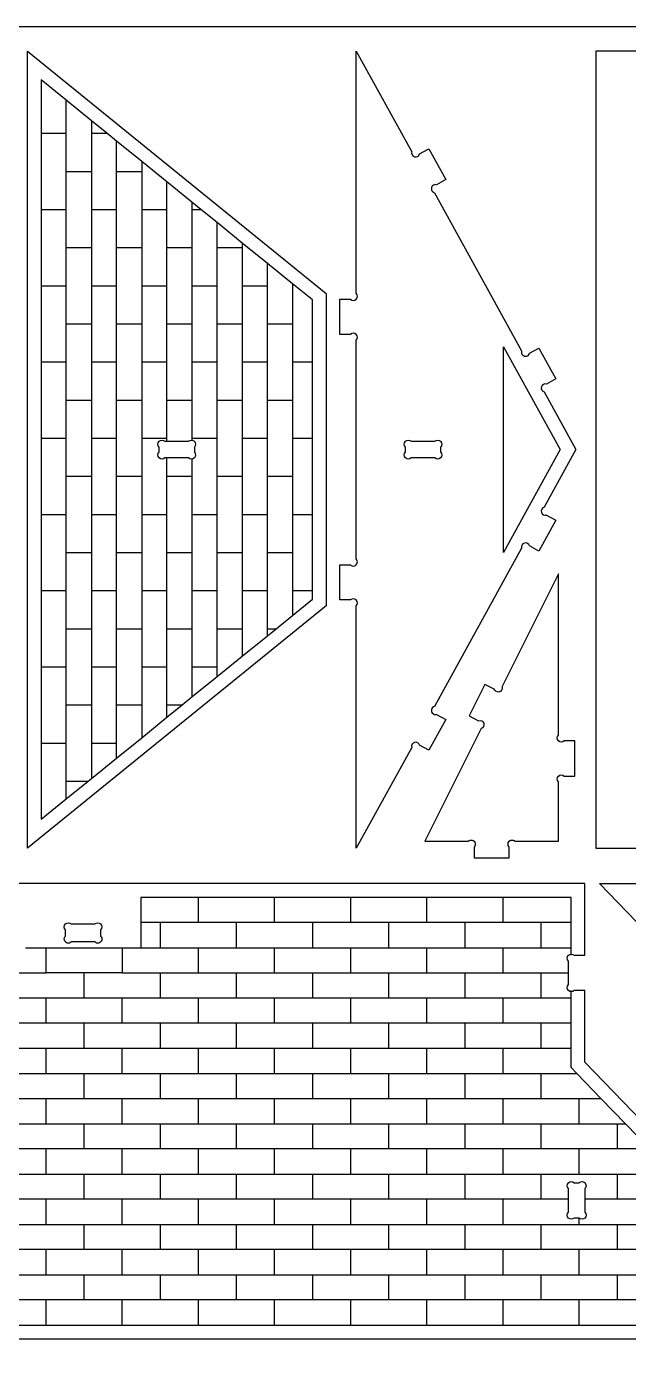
# Model space of a CAD drawing. Extents: x -49 to 501, y -237 to 158.
# Drawn here: x 113.4 to 223.1, y -82.7 to 157.8 of the extents above; entities that cross this region are included whole.
import ezdxf

# ---------------------------------------------------------------- set-up
doc = ezdxf.new("R2010")
doc.units = 0
doc.header["$MEASUREMENT"] = 0
doc.layers.get('0').update_dxf_attribs({"linetype": 'CONTINUOUS'})
doc.layers.add('ENGRAVING', color=1, linetype='CONTINUOUS')

msp = doc.modelspace()

# ---------------------------------------------------------------- linework, layer by layer
for points in [[(-49.36, -237.19), (-49.36, 157.77), (501.15, 157.77), (501.15, -237.19)], [(113.56, 8.1), (113.56, 153.28), (168.01, 109.14), (168.01, 52.23)], [(217.19, 8.1), (497.54, 8.1), (497.54, 153.28), (217.19, 153.28)]]:
    msp.add_lwpolyline(points, close=True)
for points in [[(186.76, 25.91), (185.06, 26.85, 1), (183.62, 26.43), (173.5, 8.1), (173.5, 52.23, 1), (172.44, 53.29), (170.5, 53.29), (170.5, 59.69), (172.44, 59.69, 1), (173.5, 60.76), (173.5, 100.62, 1), (172.44, 101.68), (170.5, 101.68), (170.5, 108.09), (172.44, 108.09, 1), (173.5, 109.15), (173.5, 153.28), (183.62, 134.95, 1), (185.06, 134.53), (186.76, 135.47), (189.85, 129.86), (188.15, 128.92, 1), (187.74, 127.48), (203.64, 98.65, 1), (205.08, 98.23), (206.78, 99.17), (209.88, 93.56), (208.18, 92.62, 1), (207.76, 91.18), (213.55, 80.69), (207.76, 70.19, 1), (208.18, 68.75), (209.88, 67.82), (206.78, 62.2), (205.08, 63.14, 1), (203.64, 62.72), (187.74, 33.9, 1), (188.15, 32.46), (189.85, 31.52)], [(143.99, 81.13), (143.99, 80.25, -1), (142.93, 79.19), (138.98, 79.19), (138.64, 79.19, -1), (137.58, 80.25), (137.58, 81.13, -1), (138.64, 82.19), (138.98, 82.19), (142.93, 82.19, -1)], [(183.53, 82.19), (187.82, 82.19, -1), (188.88, 81.13), (188.88, 80.25, -1), (187.82, 79.19), (183.53, 79.19, -1), (182.47, 80.25), (182.47, 81.13, -1)], [(194.06, 32.17), (195.79, 31.3, -1), (196.26, 29.88), (186, 9.35), (193.91, 9.35, -1), (194.97, 8.29), (194.97, 6.35), (201.38, 6.35), (201.38, 8.29, -1), (202.44, 9.35), (210.35, 9.35), (210.35, 20.16, -1), (211.41, 21.22), (213.35, 21.22), (213.35, 27.62), (211.41, 27.62, -1), (210.35, 28.69), (210.35, 58.05), (200.08, 37.51, -1), (198.66, 37.04), (196.92, 37.9)], [(-16.47, -81.29), (263.88, -81.29), (215.18, -30.89), (215.18, -17.84), (213.24, -17.84, -1), (212.18, -16.78), (212.18, -12.49, -1), (213.24, -11.43), (215.18, -11.43), (215.18, 1.62), (32.23, 1.62), (32.23, -11.43), (34.17, -11.43, -1), (35.23, -12.49), (35.23, -16.78, -1), (34.17, -17.84), (32.23, -17.84), (32.23, -30.89)], [(266.52, -81.28), (266.52, -68.24), (268.46, -68.24, 1), (269.52, -67.18), (269.52, -62.89, 1), (268.46, -61.83), (266.52, -61.83), (266.52, -48.78), (217.82, 1.62), (498.17, 1.62), (449.48, -48.78), (449.48, -61.83), (447.54, -61.83, 1), (446.48, -62.89), (446.48, -67.18, 1), (447.54, -68.24), (449.48, -68.24), (449.48, -81.28)], [(126.91, -6.78), (126.91, -7.94, -1), (125.85, -9), (121.56, -9, -1), (120.5, -7.94), (120.5, -6.78, -1), (121.56, -5.72), (125.85, -5.72, -1)], [(215.18, -55.88), (215.18, -58.23, -1), (214.12, -59.29), (213.24, -59.29, -1), (212.18, -58.23), (212.18, -55.88), (212.18, -53.94, -1), (213.24, -52.88), (214.12, -52.88, -1), (215.18, -53.94)]]:
    msp.add_lwpolyline(points, format="xyb", close=True)
at = {"layer": 'ENGRAVING'}
for points in [[(116.07, 148.03), (116.07, 138.3)], [(120.65, 144.31), (116.07, 148.03)], [(125.23, 140.6), (120.65, 144.31)], [(120.65, 131.36), (120.65, 138.3), (120.65, 144.31)], [(125.23, 140.6), (125.23, 138.3), (125.23, 131.36)], [(128.06, 138.3), (125.23, 140.6)], [(116.07, 138.3), (116.07, 124.42), (116.07, 110.54)], [(116.07, 138.3), (120.65, 138.3)], [(125.23, 138.3), (128.06, 138.3)], [(129.81, 136.88), (128.06, 138.3)], [(129.81, 131.36), (129.81, 136.88)], [(134.4, 133.17), (129.81, 136.88)], [(138.98, 129.46), (134.4, 133.17)], [(134.4, 133.17), (134.4, 131.36)], [(120.65, 131.36), (125.23, 131.36)], [(120.65, 124.42), (120.65, 131.36)], [(125.23, 124.42), (129.81, 124.42), (129.81, 131.36)], [(125.23, 131.36), (125.23, 124.42)], [(129.81, 131.36), (134.4, 131.36)], [(134.4, 131.36), (134.4, 124.42)], [(148.14, 122.03), (145.19, 124.42), (143.56, 125.74), (138.98, 129.46)], [(138.98, 124.42), (138.98, 129.46)], [(143.56, 125.74), (143.56, 124.42)], [(116.07, 124.42), (120.65, 124.42)], [(120.65, 117.48), (120.65, 124.42)], [(125.23, 124.42), (125.23, 117.48)], [(129.81, 117.48), (129.81, 124.42)], [(134.4, 124.42), (134.4, 117.48)], [(134.4, 124.42), (138.98, 124.42)], [(138.98, 117.48), (138.98, 124.42)], [(143.56, 124.42), (143.56, 117.48)], [(143.56, 124.42), (145.19, 124.42)], [(152.72, 118.31), (148.14, 122.03)], [(148.14, 117.48), (148.14, 122.03)], [(157.31, 114.6), (152.72, 118.31)], [(152.72, 118.31), (152.72, 117.48)], [(120.65, 110.54), (120.65, 117.48)], [(120.65, 117.48), (125.23, 117.48)], [(125.23, 117.48), (125.23, 110.54)], [(129.81, 110.54), (129.81, 117.48)], [(129.81, 117.48), (134.4, 117.48)], [(134.4, 117.48), (134.4, 110.54)], [(138.98, 117.48), (143.56, 117.48)], [(138.98, 110.54), (138.98, 117.48)], [(143.56, 117.48), (143.56, 110.54)], [(148.14, 117.48), (152.72, 117.48)], [(148.14, 110.54), (148.14, 117.48)], [(152.72, 117.48), (152.72, 110.54)], [(157.31, 103.59), (157.31, 110.54), (157.31, 114.6)], [(161.89, 110.88), (157.31, 114.6)], [(165.51, 107.95), (161.89, 110.88)], [(161.89, 110.88), (161.89, 103.59)], [(116.07, 110.54), (116.07, 96.65)], [(116.07, 110.54), (120.65, 110.54)], [(120.65, 103.59), (120.65, 110.54)], [(125.23, 110.54), (129.81, 110.54)], [(125.23, 110.54), (125.23, 103.59)], [(129.81, 96.65), (129.81, 103.59), (129.81, 110.54)], [(134.4, 110.54), (134.4, 103.59)], [(134.4, 110.54), (138.98, 110.54)], [(138.98, 103.59), (138.98, 110.54)], [(143.56, 110.54), (143.56, 103.59)], [(143.56, 110.54), (148.14, 110.54)], [(148.14, 103.59), (148.14, 110.54)], [(152.72, 110.54), (157.31, 110.54)], [(152.72, 110.54), (152.72, 103.59)], [(165.51, 55), (165.51, 68.88), (165.51, 82.77), (165.51, 96.65), (165.51, 107.95)], [(120.65, 96.65), (120.65, 103.59)], [(120.65, 103.59), (125.23, 103.59)], [(125.23, 103.59), (125.23, 96.65)], [(129.81, 103.59), (134.4, 103.59)], [(134.4, 103.59), (134.4, 96.65)], [(138.98, 103.59), (143.56, 103.59)], [(138.98, 96.65), (138.98, 103.59)], [(143.56, 103.59), (143.56, 96.65), (143.56, 89.71)], [(148.14, 89.71), (148.14, 96.65), (148.14, 103.59), (152.72, 103.59), (152.72, 96.65)], [(157.31, 103.59), (161.89, 103.59)], [(157.31, 96.65), (157.31, 103.59)], [(161.89, 103.59), (161.89, 96.65)], [(116.07, 96.65), (120.65, 96.65)], [(116.07, 96.65), (116.07, 82.77)], [(120.65, 89.71), (120.65, 96.65)], [(125.23, 96.65), (129.81, 96.65)], [(125.23, 96.65), (125.23, 89.71)], [(129.81, 82.77), (129.81, 89.71), (129.81, 96.65)], [(134.4, 96.65), (134.4, 89.71)], [(134.4, 96.65), (138.98, 96.65)], [(138.98, 89.71), (138.98, 96.65)], [(143.56, 96.65), (148.14, 96.65)], [(152.72, 96.65), (152.72, 89.71)], [(152.72, 96.65), (157.31, 96.65)], [(157.31, 89.71), (157.31, 96.65)], [(161.89, 96.65), (165.51, 96.65)], [(161.89, 96.65), (161.89, 89.71)], [(120.65, 75.83), (120.65, 82.77), (120.65, 89.71), (125.23, 89.71), (125.23, 82.77), (125.23, 75.83)], [(129.81, 89.71), (134.4, 89.71), (134.4, 82.77), (134.4, 75.83)], [(138.98, 82.77), (138.98, 89.71)], [(138.98, 89.71), (143.56, 89.71), (143.56, 82.77)], [(148.14, 82.77), (148.14, 89.71)], [(148.14, 89.71), (152.72, 89.71)], [(152.72, 89.71), (152.72, 82.77)], [(157.31, 82.77), (157.31, 89.71)], [(157.31, 89.71), (161.89, 89.71)], [(161.89, 89.71), (161.89, 82.77)], [(116.07, 82.77), (120.65, 82.77)], [(116.07, 82.77), (116.07, 68.88)], [(125.23, 82.77), (129.81, 82.77)], [(129.81, 75.83), (129.81, 82.77)], [(134.4, 82.77), (138.98, 82.77)], [(138.98, 82.19), (138.98, 82.77)], [(143.56, 82.77), (148.14, 82.77)], [(143.56, 82.77), (143.56, 82.4)], [(148.14, 75.83), (148.14, 82.77)], [(152.72, 82.77), (152.72, 75.83)], [(152.72, 82.77), (157.31, 82.77)], [(157.31, 75.83), (157.31, 82.77)], [(161.89, 82.77), (161.89, 75.83)], [(161.89, 82.77), (165.51, 82.77)], [(138.98, 75.83), (138.98, 79.19)], [(143.56, 78.97), (143.56, 75.83)], [(120.65, 61.94), (120.65, 68.88), (120.65, 75.83), (125.23, 75.83), (125.23, 68.88)], [(129.81, 75.83), (134.4, 75.83)], [(129.81, 68.88), (129.81, 75.83)], [(134.4, 75.83), (134.4, 68.88)], [(138.98, 75.83), (143.56, 75.83)], [(138.98, 68.88), (138.98, 75.83)], [(143.56, 75.83), (143.56, 68.88)], [(148.14, 75.83), (152.72, 75.83)], [(148.14, 68.88), (148.14, 75.83)], [(152.72, 75.83), (152.72, 68.88)], [(157.31, 68.88), (157.31, 75.83)], [(157.31, 75.83), (161.89, 75.83), (161.89, 68.88), (161.89, 61.94)], [(116.07, 68.88), (116.07, 55)], [(116.07, 68.88), (120.65, 68.88)], [(125.23, 68.88), (129.81, 68.88)], [(125.23, 68.88), (125.23, 61.94)], [(129.81, 61.94), (129.81, 68.88)], [(134.4, 68.88), (138.98, 68.88)], [(134.4, 68.88), (134.4, 61.94)], [(138.98, 61.94), (138.98, 68.88)], [(143.56, 68.88), (148.14, 68.88)], [(143.56, 68.88), (143.56, 61.94)], [(148.14, 61.94), (148.14, 68.88)], [(152.72, 68.88), (157.31, 68.88)], [(152.72, 68.88), (152.72, 61.94)], [(157.31, 61.94), (157.31, 68.88)], [(161.89, 68.88), (165.51, 68.88)], [(120.65, 61.94), (125.23, 61.94)], [(120.65, 55), (120.65, 61.94)], [(125.23, 61.94), (125.23, 55)], [(129.81, 55), (129.81, 61.94)], [(129.81, 61.94), (134.4, 61.94)], [(134.4, 61.94), (134.4, 55)], [(138.98, 55), (138.98, 61.94)], [(138.98, 61.94), (143.56, 61.94)], [(143.56, 61.94), (143.56, 55)], [(148.14, 55), (148.14, 61.94)], [(148.14, 61.94), (152.72, 61.94)], [(152.72, 61.94), (152.72, 55)], [(157.31, 61.94), (161.89, 61.94)], [(157.31, 55), (157.31, 61.94)], [(161.89, 61.94), (161.89, 55)], [(116.07, 55), (120.65, 55)], [(116.07, 55), (116.07, 41.12)], [(120.65, 48.06), (120.65, 55)], [(125.23, 55), (129.81, 55)], [(125.23, 55), (125.23, 48.06)], [(129.81, 48.06), (129.81, 55)], [(134.4, 55), (138.98, 55)], [(134.4, 55), (134.4, 48.06)], [(138.98, 48.06), (138.98, 55)], [(143.56, 55), (148.14, 55)], [(143.56, 55), (143.56, 48.06)], [(148.14, 48.06), (148.14, 55)], [(152.72, 55), (157.31, 55)], [(152.72, 55), (152.72, 48.06)], [(157.31, 48.06), (157.31, 55)], [(157.31, 48.06), (158.89, 48.06), (161.89, 50.49), (165.51, 53.42)], [(161.89, 55), (161.89, 50.49)], [(161.89, 55), (165.51, 55)], [(165.51, 53.42), (165.51, 55)], [(120.65, 41.12), (120.65, 48.06)], [(120.65, 48.06), (125.23, 48.06)], [(125.23, 48.06), (125.23, 41.12)], [(129.81, 41.12), (129.81, 48.06)], [(129.81, 48.06), (134.4, 48.06)], [(134.4, 48.06), (134.4, 41.12)], [(138.98, 31.92), (141.76, 34.17), (143.56, 35.63), (148.14, 39.35), (152.72, 43.06), (157.31, 46.78), (158.89, 48.06)], [(138.98, 34.17), (138.98, 41.12), (138.98, 48.06), (143.56, 48.06)], [(143.56, 48.06), (143.56, 41.12)], [(148.14, 41.12), (148.14, 48.06)], [(148.14, 48.06), (152.72, 48.06)], [(152.72, 48.06), (152.72, 43.06)], [(157.31, 46.78), (157.31, 48.06)], [(116.07, 41.12), (120.65, 41.12)], [(116.07, 41.12), (116.07, 27.23), (116.07, 13.35), (120.65, 17.06), (124.63, 20.29)], [(120.65, 34.17), (120.65, 41.12)], [(125.23, 41.12), (125.23, 34.17)], [(125.23, 41.12), (129.81, 41.12)], [(129.81, 34.17), (129.81, 41.12)], [(134.4, 41.12), (138.98, 41.12)], [(134.4, 41.12), (134.4, 34.17)], [(143.56, 41.12), (148.14, 41.12)], [(143.56, 41.12), (143.56, 35.63)], [(148.14, 39.35), (148.14, 41.12)], [(120.65, 27.23), (120.65, 34.17)], [(120.65, 34.17), (125.23, 34.17)], [(125.23, 34.17), (125.23, 27.23)], [(129.81, 27.23), (129.81, 34.17)], [(129.81, 34.17), (134.4, 34.17)], [(134.4, 34.17), (134.4, 28.21)], [(138.98, 34.17), (141.76, 34.17)], [(138.98, 31.92), (138.98, 34.17)], [(134.4, 28.21), (138.98, 31.92)], [(116.07, 27.23), (120.65, 27.23)], [(120.65, 20.29), (120.65, 27.23)], [(125.23, 27.23), (129.81, 27.23)], [(125.23, 27.23), (125.23, 20.78)], [(129.81, 24.49), (134.4, 28.21)], [(129.81, 24.49), (129.81, 27.23)], [(125.23, 20.78), (129.81, 24.49)], [(120.65, 17.06), (120.65, 20.29)], [(120.65, 20.29), (124.63, 20.29)], [(124.63, 20.29), (125.23, 20.78)], [(134.22, -0.89), (134.22, -5.47)], [(144.74, -0.89), (134.22, -0.89)], [(158.62, -5.47), (151.68, -5.47), (144.74, -5.47), (144.74, -0.89)], [(158.62, -0.89), (144.74, -0.89)], [(158.62, -5.47), (158.62, -0.89)], [(172.51, -0.89), (158.62, -0.89)], [(172.51, -5.47), (172.51, -0.89)], [(186.39, -0.89), (172.51, -0.89)], [(200.27, -5.47), (193.33, -5.47), (186.39, -5.47), (186.39, -0.89)], [(200.27, -0.89), (186.39, -0.89)], [(212.68, -0.89), (200.27, -0.89)], [(200.27, -5.47), (200.27, -0.89)], [(212.68, -5.47), (212.68, -0.89)], [(134.22, -5.47), (134.22, -10.05)], [(137.8, -5.47), (134.22, -5.47)], [(144.74, -5.47), (137.8, -5.47)], [(137.8, -10.05), (137.8, -5.47)], [(151.68, -10.05), (151.68, -5.47)], [(165.56, -5.47), (158.62, -5.47)], [(172.51, -5.47), (165.56, -5.47)], [(165.56, -10.05), (165.56, -5.47)], [(179.45, -5.47), (172.51, -5.47)], [(186.39, -5.47), (179.45, -5.47)], [(179.45, -10.05), (179.45, -5.47)], [(193.33, -10.05), (193.33, -5.47)], [(207.22, -5.47), (200.27, -5.47)], [(207.22, -10.05), (207.22, -5.47)], [(212.68, -5.47), (207.22, -5.47)], [(212.68, -10.05), (212.68, -5.47)], [(113.19, -10.05), (116.97, -10.05)], [(130.85, -14.63), (123.91, -14.63), (116.97, -14.63), (116.97, -10.05), (130.85, -10.05)], [(130.85, -10.05), (130.85, -14.63)], [(130.85, -10.05), (134.22, -10.05)], [(134.22, -10.05), (137.8, -10.05)], [(137.8, -10.05), (144.74, -10.05)], [(144.74, -14.63), (144.74, -10.05), (151.68, -10.05)], [(151.68, -10.05), (158.62, -10.05)], [(158.62, -10.05), (165.56, -10.05)], [(158.62, -14.63), (158.62, -10.05)], [(165.56, -10.05), (172.51, -10.05)], [(172.51, -14.63), (172.51, -10.05)], [(172.51, -10.05), (179.45, -10.05)], [(179.45, -10.05), (186.39, -10.05)], [(186.39, -14.63), (186.39, -10.05), (193.33, -10.05)], [(193.33, -10.05), (200.27, -10.05)], [(200.27, -10.05), (207.22, -10.05)], [(200.27, -14.63), (200.27, -10.05)], [(207.22, -10.05), (212.68, -10.05)], [(212.68, -11.43), (212.68, -10.05)], [(110.03, -14.63), (116.97, -14.63)], [(123.91, -19.22), (123.91, -14.63)], [(130.85, -14.63), (137.8, -14.63)], [(137.8, -19.22), (137.8, -14.63)], [(137.8, -14.63), (144.74, -14.63), (151.68, -14.63)], [(151.68, -14.63), (158.62, -14.63)], [(151.68, -19.22), (151.68, -14.63)], [(158.62, -14.63), (165.56, -14.63)], [(165.56, -14.63), (172.51, -14.63)], [(165.56, -19.22), (165.56, -14.63)], [(172.51, -14.63), (179.45, -14.63)], [(179.45, -19.22), (179.45, -14.63)], [(179.45, -14.63), (186.39, -14.63)], [(186.39, -14.63), (193.33, -14.63)], [(193.33, -19.22), (193.33, -14.63), (200.27, -14.63), (207.22, -14.63)], [(207.22, -19.22), (207.22, -14.63)], [(207.22, -14.63), (212.18, -14.63)], [(116.97, -23.8), (110.03, -23.8), (103.09, -23.8), (103.09, -19.22)], [(116.97, -19.22), (110.03, -19.22)], [(123.91, -19.22), (116.97, -19.22)], [(116.97, -23.8), (116.97, -19.22)], [(130.85, -19.22), (123.91, -19.22)], [(144.74, -23.8), (137.8, -23.8), (130.85, -23.8), (130.85, -19.22)], [(137.8, -19.22), (130.85, -19.22)], [(144.74, -19.22), (137.8, -19.22)], [(151.68, -23.8), (144.74, -23.8), (144.74, -19.22)], [(151.68, -19.22), (144.74, -19.22)], [(158.62, -19.22), (151.68, -19.22)], [(172.51, -23.8), (165.56, -23.8), (158.62, -23.8), (158.62, -19.22)], [(165.56, -19.22), (158.62, -19.22)], [(172.51, -19.22), (165.56, -19.22)], [(172.51, -23.8), (172.51, -19.22)], [(179.45, -19.22), (172.51, -19.22)], [(186.39, -19.22), (179.45, -19.22)], [(200.27, -23.8), (193.33, -23.8), (186.39, -23.8), (186.39, -19.22)], [(193.33, -19.22), (186.39, -19.22)], [(200.27, -19.22), (193.33, -19.22)], [(200.27, -23.8), (200.27, -19.22)], [(207.22, -19.22), (200.27, -19.22)], [(212.68, -19.22), (207.22, -19.22)], [(212.68, -19.22), (212.68, -17.84)], [(212.68, -23.8), (212.68, -19.22)], [(123.91, -28.38), (116.97, -28.38), (110.03, -28.38), (110.03, -23.8)], [(123.91, -23.8), (116.97, -23.8)], [(130.85, -23.8), (123.91, -23.8)], [(123.91, -28.38), (123.91, -23.8)], [(137.8, -28.38), (137.8, -23.8)], [(165.56, -28.38), (158.62, -28.38), (151.68, -28.38), (151.68, -23.8)], [(158.62, -23.8), (151.68, -23.8)], [(165.56, -28.38), (165.56, -23.8)], [(179.45, -23.8), (172.51, -23.8)], [(186.39, -23.8), (179.45, -23.8)], [(179.45, -28.38), (179.45, -23.8)], [(207.22, -28.38), (200.27, -28.38), (193.33, -28.38), (193.33, -23.8)], [(207.22, -23.8), (200.27, -23.8)], [(207.22, -28.38), (207.22, -23.8)], [(212.68, -23.8), (207.22, -23.8)], [(212.68, -28.38), (212.68, -23.8)], [(116.97, -32.96), (116.97, -28.38)], [(130.85, -28.38), (123.91, -28.38)], [(130.85, -32.96), (130.85, -28.38)], [(137.8, -28.38), (130.85, -28.38)], [(144.74, -28.38), (137.8, -28.38)], [(144.74, -32.96), (144.74, -28.38)], [(151.68, -28.38), (144.74, -28.38)], [(158.62, -32.96), (158.62, -28.38)], [(172.51, -28.38), (165.56, -28.38)], [(172.51, -32.96), (172.51, -28.38)], [(179.45, -28.38), (172.51, -28.38)], [(186.39, -28.38), (179.45, -28.38)], [(186.39, -32.96), (186.39, -28.38)], [(193.33, -28.38), (186.39, -28.38)], [(200.27, -32.96), (200.27, -28.38)], [(212.68, -28.38), (207.22, -28.38)], [(212.68, -31.9), (212.68, -28.38)], [(116.97, -37.55), (110.03, -37.55), (110.03, -32.96), (116.97, -32.96), (123.91, -32.96)], [(123.91, -32.96), (130.85, -32.96)], [(123.91, -37.55), (123.91, -32.96)], [(130.85, -32.96), (137.8, -32.96)], [(137.8, -32.96), (144.74, -32.96)], [(137.8, -37.55), (137.8, -32.96)], [(144.74, -32.96), (151.68, -32.96)], [(165.56, -37.55), (158.62, -37.55), (151.68, -37.55), (151.68, -32.96), (158.62, -32.96), (165.56, -32.96)], [(165.56, -37.55), (165.56, -32.96)], [(165.56, -32.96), (172.51, -32.96), (179.45, -32.96)], [(193.33, -37.55), (186.39, -37.55), (179.45, -37.55), (179.45, -32.96), (186.39, -32.96), (193.33, -32.96)], [(193.33, -37.55), (193.33, -32.96)], [(193.33, -32.96), (200.27, -32.96), (207.22, -32.96)], [(218.14, -37.55), (214.16, -37.55), (207.22, -37.55), (207.22, -32.96), (213.71, -32.96)], [(213.71, -32.96), (212.68, -31.9)], [(218.14, -37.55), (213.71, -32.96)], [(123.91, -37.55), (116.97, -37.55)], [(116.97, -42.13), (116.97, -37.55)], [(130.85, -37.55), (123.91, -37.55)], [(130.85, -42.13), (130.85, -37.55)], [(137.8, -37.55), (130.85, -37.55)], [(144.74, -37.55), (137.8, -37.55)], [(144.74, -42.13), (144.74, -37.55)], [(151.68, -37.55), (144.74, -37.55)], [(158.62, -42.13), (158.62, -37.55)], [(172.51, -37.55), (165.56, -37.55)], [(172.51, -42.13), (172.51, -37.55)], [(179.45, -37.55), (172.51, -37.55)], [(186.39, -42.13), (186.39, -37.55)], [(200.27, -37.55), (193.33, -37.55)], [(200.27, -42.13), (200.27, -37.55)], [(207.22, -37.55), (200.27, -37.55)], [(214.16, -42.13), (214.16, -37.55)], [(222.56, -42.13), (218.14, -37.55)], [(110.03, -42.13), (116.97, -42.13)], [(116.97, -42.13), (123.91, -42.13)], [(123.91, -42.13), (130.85, -42.13)], [(123.91, -46.71), (123.91, -42.13)], [(130.85, -42.13), (137.8, -42.13)], [(137.8, -42.13), (144.74, -42.13)], [(137.8, -46.71), (137.8, -42.13)], [(144.74, -42.13), (151.68, -42.13)], [(151.68, -46.71), (151.68, -42.13)], [(151.68, -42.13), (158.62, -42.13)], [(158.62, -42.13), (165.56, -42.13)], [(165.56, -42.13), (172.51, -42.13)], [(172.51, -46.71), (165.56, -46.71), (165.56, -42.13)], [(172.51, -42.13), (179.45, -42.13)], [(179.45, -42.13), (186.39, -42.13)], [(179.45, -46.71), (179.45, -42.13)], [(186.39, -42.13), (193.33, -42.13)], [(207.22, -46.71), (200.27, -46.71), (193.33, -46.71), (193.33, -42.13), (200.27, -42.13), (207.22, -42.13)], [(207.22, -46.71), (207.22, -42.13)], [(207.22, -42.13), (214.16, -42.13)], [(214.16, -42.13), (221.1, -42.13)], [(226.99, -46.71), (221.1, -46.71), (221.1, -42.13), (222.56, -42.13)], [(226.99, -46.71), (222.56, -42.13)], [(116.97, -46.71), (110.03, -46.71)], [(123.91, -46.71), (116.97, -46.71)], [(116.97, -51.29), (116.97, -46.71)], [(130.85, -46.71), (123.91, -46.71)], [(137.8, -46.71), (130.85, -46.71)], [(130.85, -51.29), (130.85, -46.71)], [(144.74, -46.71), (137.8, -46.71)], [(151.68, -46.71), (144.74, -46.71)], [(144.74, -51.29), (144.74, -46.71)], [(158.62, -46.71), (151.68, -46.71)], [(165.56, -46.71), (158.62, -46.71)], [(158.62, -51.29), (158.62, -46.71)], [(172.51, -51.29), (172.51, -46.71)], [(179.45, -46.71), (172.51, -46.71)], [(186.39, -46.71), (179.45, -46.71)], [(186.39, -51.29), (186.39, -46.71)], [(193.33, -46.71), (186.39, -46.71)], [(200.27, -51.29), (200.27, -46.71)], [(221.1, -46.71), (214.16, -46.71), (207.22, -46.71)], [(214.16, -51.29), (214.16, -46.71)], [(110.03, -51.29), (116.97, -51.29)], [(116.97, -51.29), (123.91, -51.29)], [(123.91, -51.29), (130.85, -51.29)], [(123.91, -55.88), (123.91, -51.29)], [(130.85, -51.29), (137.8, -51.29)], [(137.8, -55.88), (137.8, -51.29), (144.74, -51.29), (151.68, -51.29)], [(151.68, -55.88), (151.68, -51.29)], [(151.68, -51.29), (158.62, -51.29)], [(158.62, -51.29), (165.56, -51.29)], [(165.56, -55.88), (165.56, -51.29)], [(165.56, -51.29), (172.51, -51.29)], [(172.51, -51.29), (179.45, -51.29)], [(179.45, -51.29), (186.39, -51.29)], [(179.45, -55.88), (179.45, -51.29)], [(186.39, -51.29), (193.33, -51.29)], [(193.33, -51.29), (200.27, -51.29)], [(193.33, -55.88), (193.33, -51.29)], [(200.27, -51.29), (207.22, -51.29)], [(207.22, -55.88), (207.22, -51.29)], [(207.22, -51.29), (214.16, -51.29)], [(214.16, -51.29), (221.1, -51.29)], [(228.04, -55.88), (221.1, -55.88), (221.1, -51.29), (228.04, -51.29)], [(116.97, -55.88), (110.03, -55.88)], [(123.91, -55.88), (116.97, -55.88)], [(116.97, -60.46), (116.97, -55.88)], [(130.85, -55.88), (123.91, -55.88)], [(130.85, -60.46), (130.85, -55.88)], [(137.8, -55.88), (130.85, -55.88)], [(144.74, -55.88), (137.8, -55.88)], [(144.74, -60.46), (144.74, -55.88)], [(151.68, -55.88), (144.74, -55.88)], [(165.56, -55.88), (158.62, -55.88), (151.68, -55.88)], [(158.62, -60.46), (158.62, -55.88)], [(172.51, -55.88), (165.56, -55.88)], [(179.45, -55.88), (172.51, -55.88)], [(172.51, -60.46), (172.51, -55.88)], [(186.39, -55.88), (179.45, -55.88)], [(193.33, -55.88), (186.39, -55.88)], [(186.39, -60.46), (186.39, -55.88)], [(200.27, -55.88), (193.33, -55.88)], [(200.27, -60.46), (200.27, -55.88)], [(207.22, -55.88), (200.27, -55.88)], [(212.18, -55.88), (207.22, -55.88)], [(221.1, -55.88), (215.18, -55.88)], [(214.16, -60.46), (214.16, -59.33)], [(123.91, -65.04), (116.97, -65.04), (110.03, -65.04), (110.03, -60.46), (116.97, -60.46), (123.91, -60.46)], [(123.91, -60.46), (130.85, -60.46)], [(123.91, -65.04), (123.91, -60.46)], [(130.85, -60.46), (137.8, -60.46)], [(137.8, -60.46), (144.74, -60.46)], [(137.8, -65.04), (137.8, -60.46)], [(144.74, -60.46), (151.68, -60.46)], [(151.68, -65.04), (151.68, -60.46)], [(151.68, -60.46), (158.62, -60.46), (165.56, -60.46)], [(165.56, -65.04), (165.56, -60.46)], [(165.56, -60.46), (172.51, -60.46)], [(172.51, -60.46), (179.45, -60.46)], [(179.45, -65.04), (179.45, -60.46), (186.39, -60.46), (193.33, -60.46)], [(193.33, -65.04), (193.33, -60.46)], [(193.33, -60.46), (200.27, -60.46)], [(200.27, -60.46), (207.22, -60.46)], [(214.16, -65.04), (207.22, -65.04), (207.22, -60.46), (214.16, -60.46), (221.1, -60.46)], [(234.98, -65.04), (228.04, -65.04), (221.1, -65.04), (221.1, -60.46), (228.04, -60.46), (234.98, -60.46)], [(116.97, -69.62), (116.97, -65.04)], [(130.85, -65.04), (123.91, -65.04)], [(137.8, -65.04), (130.85, -65.04)], [(130.85, -69.62), (130.85, -65.04)], [(144.74, -65.04), (137.8, -65.04)], [(144.74, -69.62), (144.74, -65.04)], [(151.68, -65.04), (144.74, -65.04)], [(165.56, -65.04), (158.62, -65.04), (151.68, -65.04)], [(158.62, -69.62), (158.62, -65.04)], [(172.51, -65.04), (165.56, -65.04)], [(172.51, -69.62), (172.51, -65.04)], [(179.45, -65.04), (172.51, -65.04)], [(186.39, -65.04), (179.45, -65.04)], [(186.39, -69.62), (186.39, -65.04)], [(193.33, -65.04), (186.39, -65.04)], [(200.27, -65.04), (193.33, -65.04)], [(200.27, -69.62), (200.27, -65.04)], [(207.22, -65.04), (200.27, -65.04)], [(214.16, -69.62), (214.16, -65.04)], [(221.1, -65.04), (214.16, -65.04)], [(123.91, -74.2), (116.97, -74.2), (110.03, -74.2), (110.03, -69.62), (116.97, -69.62), (123.91, -69.62)], [(123.91, -69.62), (130.85, -69.62)], [(123.91, -74.2), (123.91, -69.62)], [(130.85, -69.62), (137.8, -69.62)], [(137.8, -69.62), (144.74, -69.62)], [(137.8, -74.2), (137.8, -69.62)], [(144.74, -69.62), (151.68, -69.62)], [(151.68, -69.62), (158.62, -69.62)], [(151.68, -74.2), (151.68, -69.62)], [(158.62, -69.62), (165.56, -69.62)], [(179.45, -74.2), (172.51, -74.2), (165.56, -74.2), (165.56, -69.62), (172.51, -69.62)], [(172.51, -69.62), (179.45, -69.62)], [(179.45, -69.62), (186.39, -69.62)], [(179.45, -74.2), (179.45, -69.62)], [(186.39, -69.62), (193.33, -69.62)], [(207.22, -74.2), (200.27, -74.2), (193.33, -74.2), (193.33, -69.62), (200.27, -69.62), (207.22, -69.62)], [(207.22, -74.2), (207.22, -69.62)], [(207.22, -69.62), (214.16, -69.62)], [(214.16, -69.62), (221.1, -69.62)], [(221.1, -69.62), (228.04, -69.62)], [(221.1, -74.2), (221.1, -69.62)], [(116.97, -78.79), (116.97, -74.2)], [(130.85, -74.2), (123.91, -74.2)], [(137.8, -74.2), (130.85, -74.2)], [(130.85, -78.79), (130.85, -74.2)], [(144.74, -74.2), (137.8, -74.2)], [(144.74, -78.79), (144.74, -74.2)], [(151.68, -74.2), (144.74, -74.2)], [(158.62, -74.2), (151.68, -74.2)], [(158.62, -78.79), (158.62, -74.2)], [(165.56, -74.2), (158.62, -74.2)], [(172.51, -78.79), (172.51, -74.2)], [(186.39, -74.2), (179.45, -74.2)], [(186.39, -78.79), (186.39, -74.2)], [(193.33, -74.2), (186.39, -74.2)], [(200.27, -78.79), (200.27, -74.2)], [(214.16, -74.2), (207.22, -74.2)], [(214.16, -78.79), (214.16, -74.2)], [(221.1, -74.2), (214.16, -74.2)], [(228.04, -74.2), (221.1, -74.2)], [(103.09, -78.79), (116.97, -78.79)], [(116.97, -78.79), (130.85, -78.79)], [(130.85, -78.79), (144.74, -78.79)], [(144.74, -78.79), (158.62, -78.79)], [(158.62, -78.79), (172.51, -78.79)], [(172.51, -78.79), (186.39, -78.79)], [(186.39, -78.79), (200.27, -78.79)], [(200.27, -78.79), (214.16, -78.79)], [(214.16, -78.79), (228.04, -78.79)]]:
    msp.add_lwpolyline(points, dxfattribs=at)
msp.add_lwpolyline([(200.35, 99.43), (210.69, 80.69), (200.35, 61.95)], close=True, dxfattribs=at)

doc.saveas('drawing.dxf')
